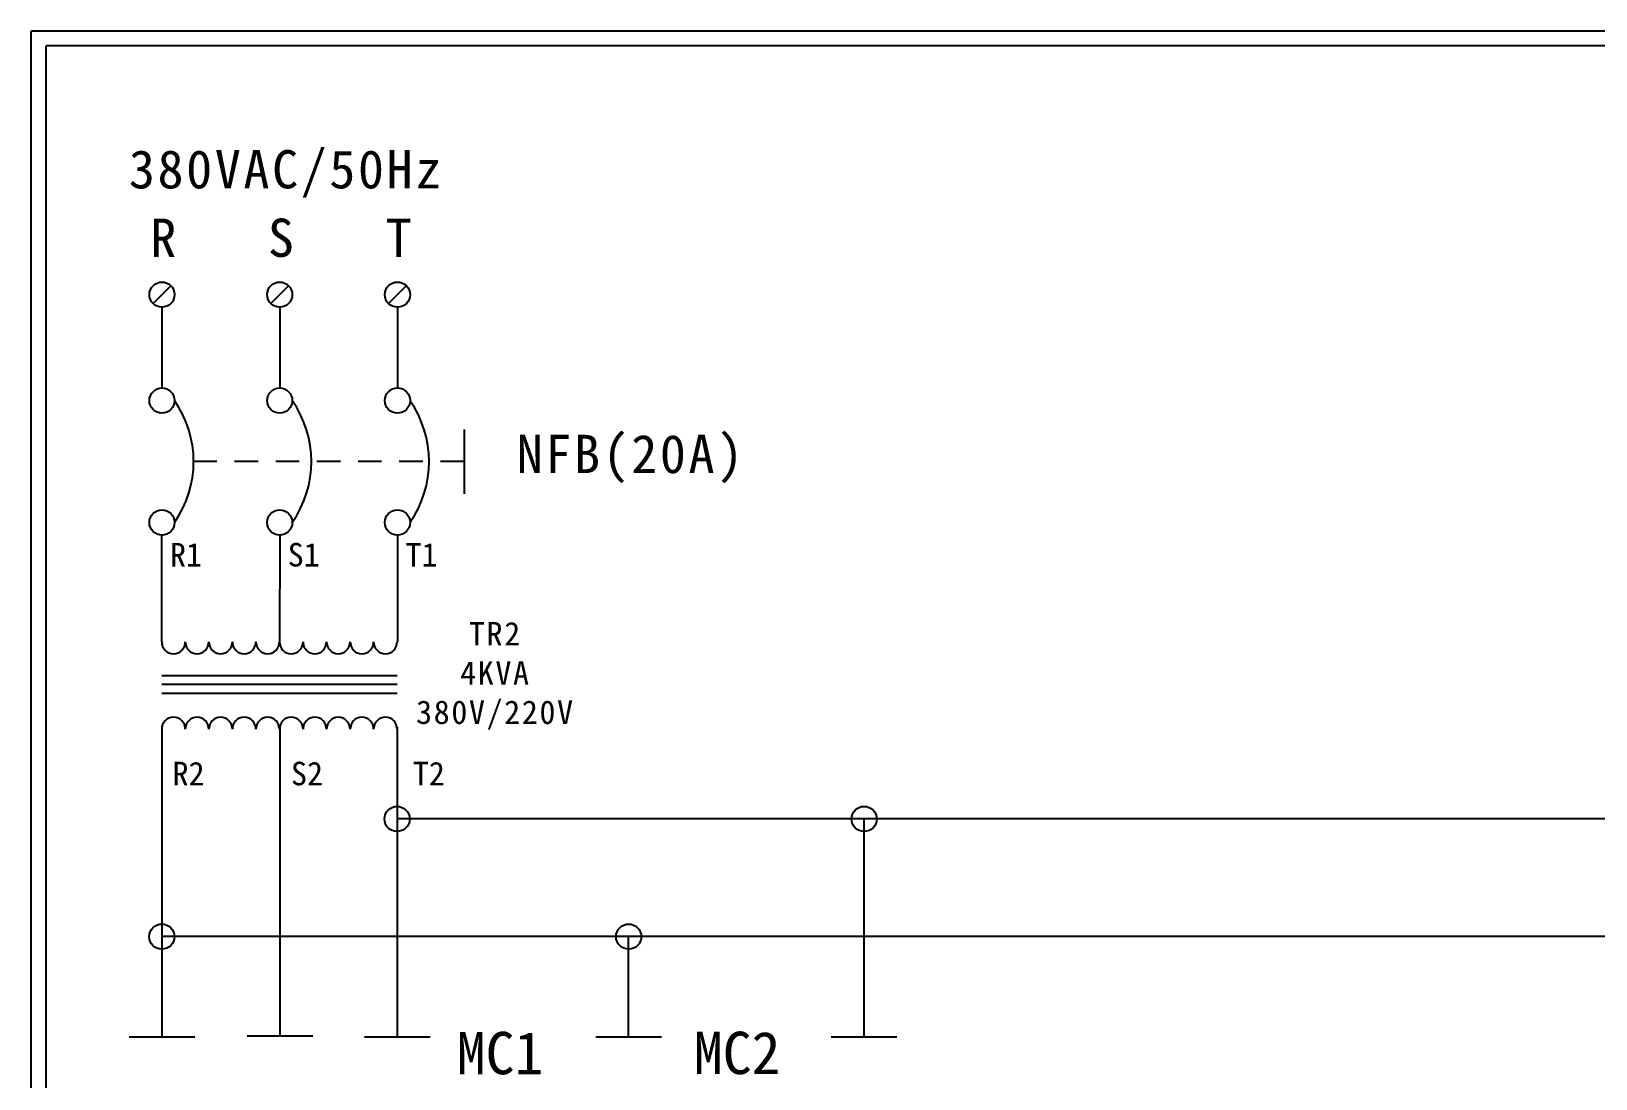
# Model space of a CAD drawing. Extents: x 10 to 297, y 3 to 207.
# Drawn here: x 10 to 142.9, y 118 to 207 of the extents above; entities that cross this region are included whole.
import ezdxf

# ---------------------------------------------------------------- set-up
doc = ezdxf.new("R2010")
doc.units = 0
doc.linetypes.add('HIDDEN9', pattern=[3.5, 2, -1.5])
doc.layers.get('0').update_dxf_attribs({"linetype": 'CONTINUOUS'})
doc.layers.add('圖框層', color=7, linetype='CONTINUOUS')
doc.layers.add('標尺寸層', color=3, linetype='CONTINUOUS')
doc.styles.add('STSL', font='kaiu.ttf')
doc.styles.add('標楷體', font='kaiu.ttf')

msp = doc.modelspace()

# ---------------------------------------------------------------- linework, layer by layer
for p, q in [((21.85, 185.35), (20.34, 183.83)), ((31.85, 185.35), (30.34, 183.83)), ((41.85, 185.35), (40.34, 183.83)), ((289.98, 140.06), (41.07, 140.04)), ((289.98, 130.06), (21.09, 130.04))]:
    msp.add_line(p, q)
at = {"color": 7, "linetype": 'HIDDEN9'}
msp.add_line((46.76, 170.41), (23.79, 170.41), dxfattribs=at)
for centre in [(21.1, 184.59), (31.1, 184.59), (41.1, 184.59), (21.1, 175.59), (31.1, 175.59), (41.1, 175.59), (21.1, 165.23), (31.1, 165.23), (41.1, 165.23), (41.07, 140.04), (80.74, 140.04), (21.09, 130.04), (60.74, 130.04)]:
    msp.add_circle(centre, 1.07)
at = {"color": 7}
for centre in [(14.74, 170.41), (24.74, 170.41), (34.74, 170.41)]:
    msp.add_arc(centre, 9.05, 325.1286, 34.8714, dxfattribs=at)
at = {"layer": '圖框層', "color": 7}
for p, q in [((297, 206.97), (10, 206.97)), ((10, 3), (10, 206.97)), ((295.75, 205.72), (11.25, 205.72)), ((11.25, 4.25), (11.25, 205.72))]:
    msp.add_line(p, q, dxfattribs=at)
at = {"layer": '標尺寸層', "color": 7}
for p, q in [((21.1, 183.52), (21.1, 176.66)), ((31.1, 183.52), (31.1, 176.66)), ((41.1, 183.52), (41.1, 176.66)), ((46.76, 173.14), (46.76, 167.68)), ((21.08, 155.08), (21.1, 164.1)), ((21.1, 164.16), (21.1, 164.1)), ((31.1, 164.1), (31.08, 155.08)), ((31.1, 164.16), (31.1, 164.1)), ((41.1, 164.16), (41.1, 164.1)), ((41.1, 164.1), (41.1, 155.08)), ((31.08, 152.19), (21.08, 152.19)), ((41.08, 152.19), (31.08, 152.19)), ((31.08, 151.46), (21.08, 151.46)), ((31.08, 150.69), (21.08, 150.69)), ((41.08, 151.46), (31.08, 151.46)), ((41.08, 150.69), (31.08, 150.69)), ((21.08, 147.68), (21.09, 121.52)), ((31.1, 147.88), (31.11, 121.62)), ((41.07, 147.83), (41.08, 121.52)), ((80.74, 121.53), (80.74, 140.04)), ((60.74, 121.53), (60.74, 130.04)), ((18.31, 121.52), (23.88, 121.52)), ((28.33, 121.62), (33.9, 121.62)), ((38.31, 121.52), (43.88, 121.52)), ((57.95, 121.53), (63.52, 121.53)), ((77.95, 121.53), (83.52, 121.53))]:
    msp.add_line(p, q, dxfattribs=at)
for centre, start, end in [((22.08, 155.08), 180, 0), ((24.08, 155.08), 180, 0), ((26.08, 155.08), 180, 0), ((28.08, 155.08), 180, 0), ((30.08, 155.08), 180, 0), ((32.08, 155.08), 180, 0), ((34.08, 155.08), 180, 0), ((36.08, 155.08), 180, 0), ((38.08, 155.08), 180, 0), ((40.08, 155.08), 180, 0), ((22.08, 147.68), 0, 180), ((24.08, 147.68), 0, 180), ((26.08, 147.68), 0, 180), ((28.08, 147.68), 0, 180), ((30.08, 147.68), 0, 180), ((32.08, 147.68), 0, 180), ((34.08, 147.68), 0, 180), ((36.08, 147.68), 0, 180), ((38.08, 147.68), 0, 180), ((40.08, 147.68), 0, 180)]:
    msp.add_arc(centre, 1, start, end, dxfattribs=at)

# ---------------------------------------------------------------- texts
at = {"color": 0, "style": '標楷體'}
for s, insert, char_height, width, attachment_point in [('\\pt6.5;{\\T1.1;380VAC/50Hz}', (18.29, 196.87), 3.25, 35.213, 1), ('\\pt6.5;{\\T1.1;R}', (20.1, 191.05), 3.25, 2, 1), ('\\pt6.5;{\\T1.1;S}', (30.1, 191.05), 3.25, 2, 1), ('\\pt6.5;{\\T1.1;T}', (40.1, 191.05), 3.25, 2, 1), ('\\pt6.5;{\\T1.1;NFB(20A)}', (60.96, 172.68), 3.25, 24.6072, 2), ('\\pt6.5;{\\T1.1;TR2\\P4KVA\\P380V/220V}', (49.42, 156.78), 2, 17.6312, 2)]:
    msp.add_mtext(s, dxfattribs=dict(at, insert=insert, char_height=char_height, width=width, attachment_point=attachment_point))
at = {"layer": '圖框層', "color": 4, "style": 'STSL'}
for s, height, p in [('R1', 2, (21.78, 161.49)), ('S1', 2, (31.78, 161.49)), ('T1', 2, (41.78, 161.49)), ('R2', 2, (22, 142.9)), ('S2', 2, (32.06, 142.9)), ('T2', 2, (42.41, 142.9)), ('MC1', 3.6, (46.14, 118.35)), ('MC2', 3.6, (66.28, 118.36))]:
    msp.add_text(s, height=height, dxfattribs=at).set_placement(p)

doc.saveas('drawing.dxf')
